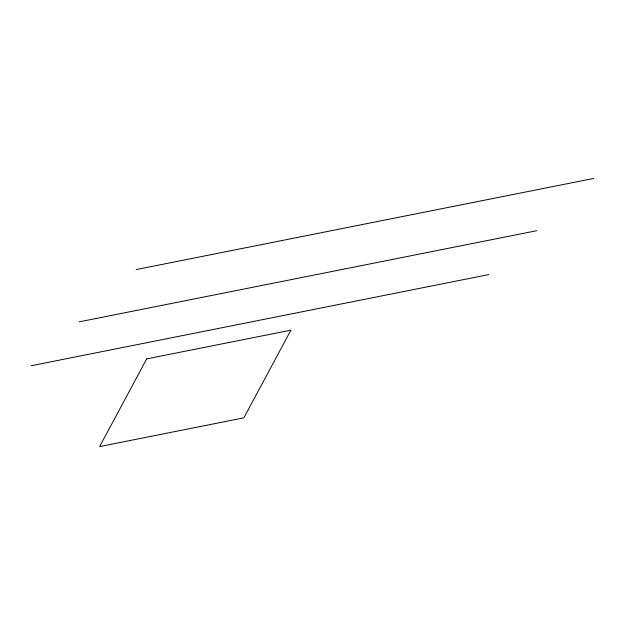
<?xml version="1.0" encoding="UTF-8"?>
<svg xmlns="http://www.w3.org/2000/svg" width="625" height="625" viewBox="0 0 625 625"><rect width="100%" height="100%" fill="white"/><g stroke="black" fill="none" stroke-linecap="round" stroke-linejoin="round"><path stroke-width="0.94" d="M136.148 269.586L593.75 178.43M79.102 321.867L536.703 230.711M31.25 365.727L488.852 274.57M146.703 358.883L99.648 446.57L243.859 417.844L290.914 330.156L146.703 358.883"/></g></svg>
